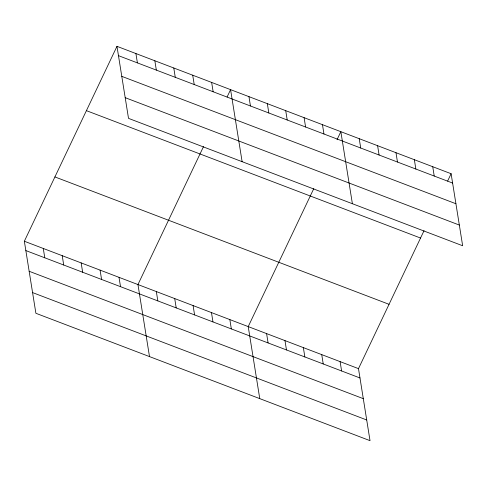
<?xml version="1.0" encoding="UTF-8"?>
<svg xmlns="http://www.w3.org/2000/svg" width="487" height="487" viewBox="0 0 487 487"><rect width="100%" height="100%" fill="white"/><g stroke="black" fill="none" stroke-linecap="round" stroke-linejoin="round"><path stroke-width="0.73" d="M424.049 230.668L358.487 368.635L370.023 440.668L35.886 313.281L24.35 241.248L116.977 46.332L451.114 173.719L462.65 245.752L128.513 118.365L116.977 46.332M203.517 146.593L137.955 284.56L149.497 356.594M227.082 97.016L230.582 89.645L242.118 161.678M313.78 188.633L248.224 326.594L259.76 398.628M337.028 139.72L340.845 131.679L352.387 203.718M447.608 181.091L451.114 173.719M118.469 55.664L452.606 183.051M121.787 76.356L455.923 203.743M125.202 97.674L459.338 225.061M86.412 110.652L420.543 238.04M54.915 176.927L389.052 304.314M24.35 241.248L358.487 368.635M25.848 250.58L359.978 377.967M29.159 271.271L363.296 398.658M32.574 292.59L366.711 419.977M432.736 166.712L434.227 176.044M414.358 159.706L415.849 169.038M395.98 152.699L397.471 162.031M377.602 145.692L379.099 155.024M359.223 138.685L360.721 148.018M322.467 124.678L323.965 134.004M304.095 117.671L305.586 126.997M340.109 361.628L341.606 370.96M285.717 110.665L287.208 119.997M321.73 354.621L323.228 363.953M267.339 103.658L268.83 112.99M303.352 347.615L304.85 356.947M248.96 96.651L250.452 105.983M284.974 340.608L286.472 349.94M266.596 333.601L268.094 342.933M211.65 82.425L213.142 91.757M192.712 75.205L194.21 84.537M229.846 319.588L231.337 328.92M173.78 67.991L175.271 77.317M211.468 312.581L212.959 321.913M154.842 60.772L156.339 70.104M193.089 305.574L194.581 314.906M135.91 53.552L137.407 62.884M174.711 298.574L176.209 307.9M156.333 291.567L157.831 300.893M119.023 277.34L120.514 286.673M100.085 270.121L101.582 279.453M81.152 262.901L82.65 272.233M62.22 255.681L63.712 265.013M43.282 248.467L44.78 257.8"/></g></svg>
